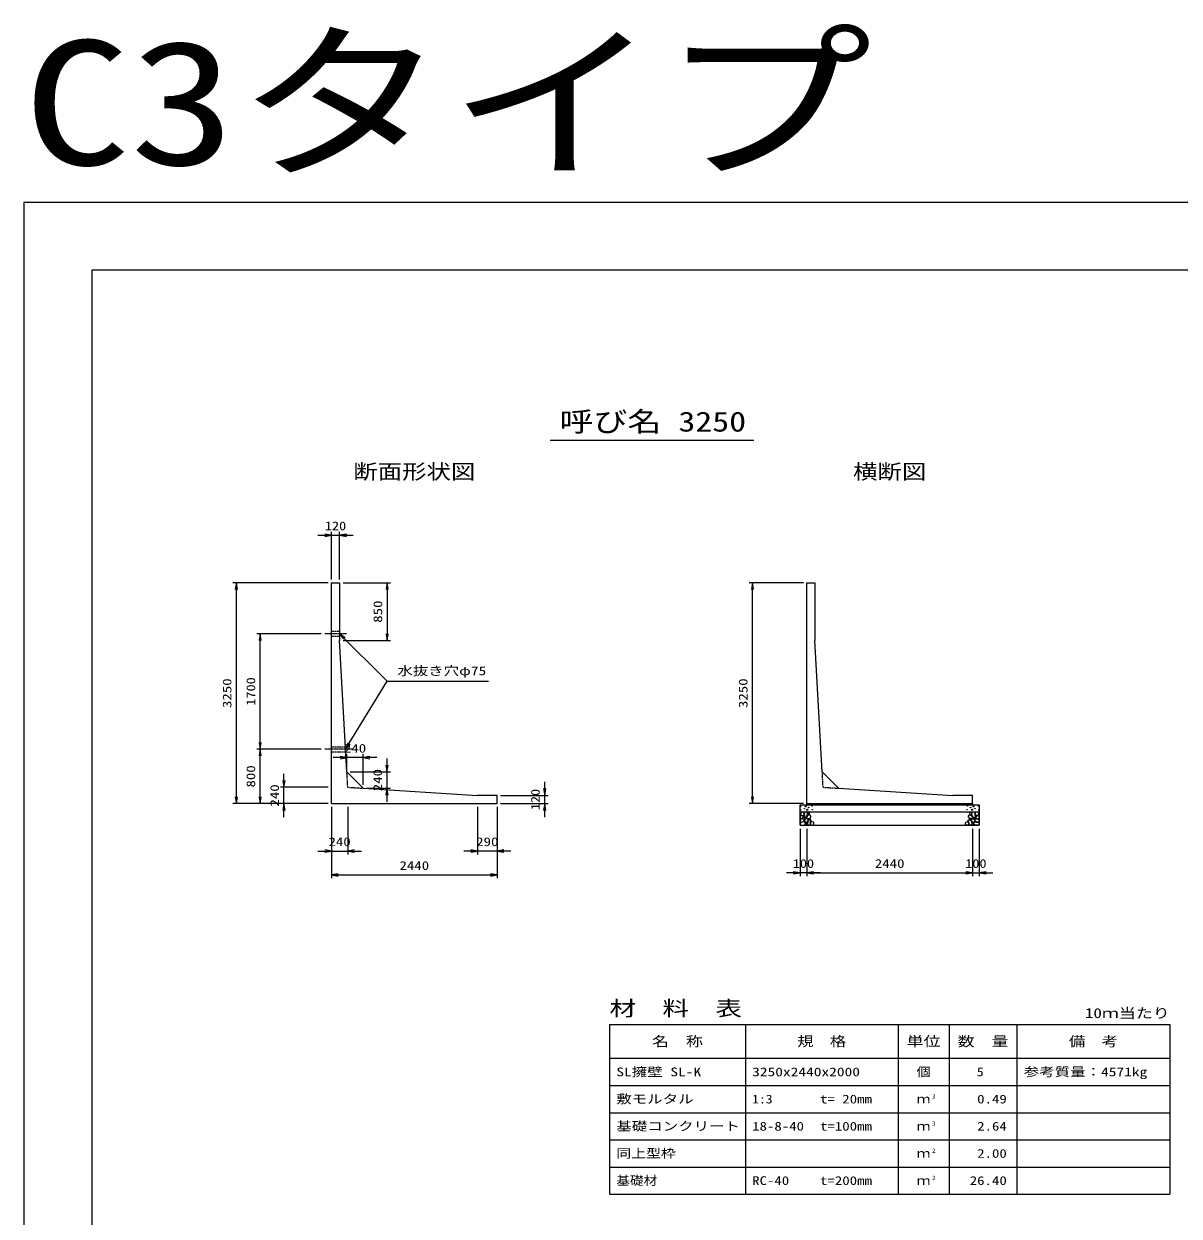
# Model space of a CAD drawing. Units: millimetres at full size. Extents: x 0 to 42050, y 0 to 32328.
# Drawn here: x 0 to 17013, y 14777 to 32328 of the extents above; entities that cross this region are included whole.
import ezdxf
from ezdxf.enums import TextEntityAlignment as Align

# ---------------------------------------------------------------- set-up
doc = ezdxf.new("R2010")
doc.units = ezdxf.units.MM
doc.linetypes.add('CHAIN', pattern=[18.5, 12, -1.5, 3.5, -1.5])
doc.linetypes.add('DASHED_SPACED', pattern=[12, 6, -6])
for name, color, linetype, lineweight in [('D-BMK', 2, 'CHAIN', 25), ('D-DCR-HCHn', 4, 'Continuous', 9), ('D-MTR-FRAM', 7, 'Continuous', 25), ('D-MTR-LINE', 7, 'Continuous', 25), ('D-STR-DIM', 7, 'Continuous', 25), ('D-STR-STRn', 1, 'Continuous', 25), ('D-STR-TXT', 7, 'Continuous', 25), ('D-TTL', 2, 'Continuous', 25), ('D-TTL-TXT', 7, 'Continuous', 25)]:
    doc.layers.add(name, color=color, linetype=linetype, lineweight=lineweight)
doc.layers.add('D-MTR', color=7, linetype='Continuous')
doc.layers.add('D-MTR-TXT', color=7, linetype='Continuous')
doc.styles.add('ＭＳ ゴシック', font='')
doc.styles.get('ＭＳ ゴシック').set_extended_font_data('MS Gothic')

# ---------------------------------------------------------------- blocks, each defined once
blk = doc.blocks.new('open_arrow')
at = {"color": 0, "linetype": 'Continuous', "lineweight": -2}
blk.add_lwpolyline([(7.5, 1.25), (0, 0), (7.5, -1.25)], dxfattribs=at)

msp = doc.modelspace()

# ---------------------------------------------------------------- linework, layer by layer
at = {"layer": 'D-BMK'}
for p, q in [((4750, 23350), (4430, 23350)), ((4838.889, 21650), (4430, 21650))]:
    msp.add_line(p, q, dxfattribs=at)
at = {"layer": 'D-DCR-HCHn'}
for points in [[(11481.198, 20721.594), (11460.395, 20726.217), (11441.904, 20716.971), (11439.592, 20696.168), (11444.215, 20679.988), (11467.33, 20673.053), (11483.51, 20673.053), (11490.444, 20684.611), (11490.444, 20710.037)], [(11499.69, 20723.906), (11492.756, 20703.102), (11495.067, 20679.988), (11478.887, 20654.562), (11499.69, 20643.005), (11522.805, 20654.562), (11536.673, 20673.053), (11541.296, 20703.102), (11536.673, 20719.283), (11522.805, 20726.217)], [(11543.608, 20719.283), (11543.608, 20691.545), (11555.165, 20684.611), (11566.722, 20691.545), (11569.034, 20707.725), (11566.722, 20721.594), (11550.542, 20726.217)], [(13956.392, 20719.283), (13956.392, 20691.545), (13944.835, 20684.611), (13933.278, 20691.545), (13930.966, 20707.725), (13933.278, 20721.594), (13949.458, 20726.217)], [(14000.31, 20723.906), (14007.244, 20703.102), (14004.933, 20679.988), (14021.113, 20654.562), (14000.31, 20643.005), (13977.195, 20654.562), (13963.327, 20673.053), (13958.704, 20703.102), (13963.327, 20719.283), (13977.195, 20726.217)], [(14018.802, 20721.594), (14039.605, 20726.217), (14058.096, 20716.971), (14060.408, 20696.168), (14055.785, 20679.988), (14032.67, 20673.053), (14016.49, 20673.053), (14009.556, 20684.611), (14009.556, 20710.037)], [(11437.281, 20663.808), (11430.346, 20643.005), (11439.592, 20629.136), (11462.707, 20626.824), (11478.488, 20633.599), (11471.952, 20649.939), (11476.575, 20659.185), (11467.33, 20668.431), (11453.461, 20673.053)], [(11481.155, 20587.009), (11498.277, 20612.692), (11496.137, 20619.112), (11472.594, 20625.533), (11451.192, 20623.393), (11436.21, 20610.551), (11434.07, 20595.57), (11436.21, 20580.588), (11453.332, 20576.308)], [(11489.716, 20533.503), (11504.698, 20539.924), (11508.978, 20561.326), (11500.417, 20576.308), (11485.435, 20580.588), (11466.173, 20578.448), (11444.771, 20569.887), (11434.07, 20557.045), (11434.07, 20542.064), (11440.49, 20533.503), (11466.173, 20535.643)], [(11504.313, 20643.005), (11492.756, 20633.759), (11497.379, 20626.824), (11513.559, 20626.824), (11520.493, 20629.136), (11525.116, 20638.382), (11518.182, 20645.316)], [(11541.082, 20587.009), (11551.783, 20612.692), (11543.222, 20623.393), (11517.539, 20623.393), (11506.838, 20619.112), (11496.137, 20604.131), (11496.137, 20591.289), (11506.838, 20574.167), (11519.679, 20572.027)], [(11536.801, 20539.924), (11536.801, 20565.606), (11526.1, 20572.027), (11515.399, 20565.606), (11513.259, 20550.625), (11515.399, 20537.783), (11530.381, 20533.503)], [(11538.985, 20668.431), (11527.427, 20640.693), (11536.673, 20629.136), (11564.411, 20629.136), (11575.968, 20633.759), (11587.525, 20649.939), (11587.525, 20663.808), (11575.968, 20682.299), (11562.099, 20684.611)], [(11577.466, 20535.643), (11583.886, 20554.905), (11581.746, 20576.308), (11596.728, 20599.85), (11577.466, 20610.551), (11556.063, 20599.85), (11543.222, 20582.728), (11538.941, 20554.905), (11543.222, 20539.924), (11556.063, 20533.503)], [(11573.185, 20610.551), (11583.886, 20619.112), (11579.606, 20625.533), (11564.624, 20625.533), (11558.204, 20623.393), (11553.923, 20614.832), (11560.344, 20608.411)], [(11594.588, 20537.783), (11613.85, 20533.503), (11630.972, 20542.064), (11633.112, 20561.326), (11628.831, 20576.308), (11607.429, 20582.728), (11592.447, 20582.728), (11586.027, 20572.027), (11586.027, 20548.484)], [(13905.412, 20537.783), (13886.15, 20533.503), (13869.028, 20542.064), (13866.888, 20561.326), (13871.169, 20576.308), (13892.571, 20582.728), (13907.553, 20582.728), (13913.973, 20572.027), (13913.973, 20548.484)], [(13922.534, 20535.643), (13916.114, 20554.905), (13918.254, 20576.308), (13903.272, 20599.85), (13922.534, 20610.551), (13943.937, 20599.85), (13956.778, 20582.728), (13961.059, 20554.905), (13956.778, 20539.924), (13943.937, 20533.503)], [(13961.015, 20668.431), (13972.573, 20640.693), (13963.327, 20629.136), (13935.589, 20629.136), (13924.032, 20633.759), (13912.475, 20649.939), (13912.475, 20663.808), (13924.032, 20682.299), (13937.901, 20684.611)], [(13926.815, 20610.551), (13916.114, 20619.112), (13920.394, 20625.533), (13935.376, 20625.533), (13941.796, 20623.393), (13946.077, 20614.832), (13939.656, 20608.411)], [(13958.918, 20587.009), (13948.217, 20612.692), (13956.778, 20623.393), (13982.461, 20623.393), (13993.162, 20619.112), (14003.863, 20604.131), (14003.863, 20591.289), (13993.162, 20574.167), (13980.321, 20572.027)], [(13963.199, 20539.924), (13963.199, 20565.606), (13973.9, 20572.027), (13984.601, 20565.606), (13986.741, 20550.625), (13984.601, 20537.783), (13969.619, 20533.503)], [(13995.687, 20643.005), (14007.244, 20633.759), (14002.621, 20626.824), (13986.441, 20626.824), (13979.507, 20629.136), (13974.884, 20638.382), (13981.818, 20645.316)], [(14010.284, 20533.503), (13995.302, 20539.924), (13991.022, 20561.326), (13999.583, 20576.308), (14014.565, 20580.588), (14033.827, 20578.448), (14055.229, 20569.887), (14065.93, 20557.045), (14065.93, 20542.064), (14059.51, 20533.503), (14033.827, 20535.643)], [(14018.845, 20587.009), (14001.723, 20612.692), (14003.863, 20619.112), (14027.406, 20625.533), (14048.808, 20623.393), (14063.79, 20610.551), (14065.93, 20595.57), (14063.79, 20580.588), (14046.668, 20576.308)], [(14062.719, 20663.808), (14069.654, 20643.005), (14060.408, 20629.136), (14037.293, 20626.824), (14021.512, 20633.599), (14028.048, 20649.939), (14023.425, 20659.185), (14032.67, 20668.431), (14046.539, 20673.053)]]:
    msp.add_lwpolyline(points, close=True, dxfattribs=at)
for centre, radius in [((11440.727, 20807.43), 3), ((11441.869, 20753.919), 3), ((11492.292, 20775.761), 3), ((11513.336, 20807.43), 7.5), ((11536.664, 20759.97), 7.5), ((11557.708, 20791.639), 3), ((11608.131, 20813.481), 3), ((11609.273, 20759.97), 3), ((13890.727, 20759.97), 3), ((13891.869, 20813.481), 3), ((13942.292, 20791.639), 3), ((13963.336, 20759.97), 7.5), ((13986.664, 20807.43), 7.5), ((14007.708, 20775.761), 3), ((14058.131, 20753.919), 3), ((14059.273, 20807.43), 3)]:
    msp.add_circle(centre, radius, dxfattribs=at)
at = {"layer": 'D-MTR-FRAM'}
for p, q in [((8625, 17600), (16875, 17600)), ((8625, 17600), (8625, 15100)), ((16875, 17600), (16875, 15100)), ((8625, 15100), (16875, 15100))]:
    msp.add_line(p, q, dxfattribs=at)
at = {"layer": 'D-MTR-LINE'}
for p, q in [((10625, 17600), (10625, 15100)), ((12875, 17600), (12875, 15100)), ((13625, 17600), (13625, 15100)), ((14625, 17600), (14625, 15100)), ((8625, 17100), (16875, 17100)), ((8625, 16700), (16875, 16700)), ((8625, 16300), (16875, 16300)), ((8625, 15900), (16875, 15900)), ((8625, 15500), (16875, 15500))]:
    msp.add_line(p, q, dxfattribs=at)
at = {"layer": 'D-STR-DIM'}
for p, q in [((4330, 24800), (4850, 24800)), ((4530, 24150), (4530, 24850)), ((4650, 24150), (4650, 24850)), ((4480, 24100), (3080, 24100)), ((3130, 20850), (3130, 24100)), ((4700, 24100), (5400, 24100)), ((5350, 24100), (5350, 23250)), ((11480, 24100), (10680, 24100)), ((10730, 20850), (10730, 24100)), ((4380, 23350), (3430, 23350)), ((3480, 21650), (3480, 23350)), ((4700, 23250), (5400, 23250)), ((4380, 21650), (3430, 21650)), ((4380, 21650), (3430, 21650)), ((3480, 20850), (3480, 21650)), ((5197.461, 21525.709), (4557.461, 21525.709)), ((4757.461, 21365.709), (4757.461, 21575.709)), ((4997.461, 21125.709), (4997.461, 21575.709)), ((5347.461, 21515.709), (5347.461, 20875.709)), ((3830, 20650), (3830, 21290)), ((4807.461, 21315.709), (5397.461, 21315.709)), ((4480, 21090), (3780, 21090)), ((5047.461, 21075.709), (5397.461, 21075.709)), ((7670, 20650), (7670, 21170)), ((7020, 20970), (7720, 20970)), ((4480, 20850), (3080, 20850)), ((4480, 20850), (3430, 20850)), ((4480, 20850), (3780, 20850)), ((4530, 20800), (4530, 20100)), ((4530, 20800), (4530, 19750)), ((4770, 20800), (4770, 20100)), ((6680, 20800), (6680, 20100)), ((6970, 20800), (6970, 19750)), ((6970, 20800), (6970, 20100)), ((7020, 20850), (7720, 20850)), ((11480, 20850), (10680, 20850)), ((11430, 20480), (11430, 19780)), ((11530, 20480), (11530, 19780)), ((11530, 20480), (11530, 19780)), ((13970, 20480), (13970, 19780)), ((13970, 20480), (13970, 19780)), ((14070, 20480), (14070, 19780)), ((4330, 20150), (4970, 20150)), ((7170, 20150), (6480, 20150)), ((4530, 19800), (6970, 19800)), ((11730, 19830), (11230, 19830)), ((11530, 19830), (13970, 19830)), ((13770, 19830), (14270, 19830))]:
    msp.add_line(p, q, dxfattribs=at)
at = {"layer": 'D-STR-STRn'}
for p, q in [((4530, 20850), (4530, 24100)), ((4530, 24100), (4650, 24100)), ((4650, 24100), (4650, 23250)), ((11530, 20850), (11530, 24100)), ((11530, 24100), (11650, 24100)), ((11650, 24100), (11650, 23250)), ((4757.461, 21315.709), (4650, 23250)), ((11757.461, 21315.709), (11650, 23250)), ((4997.461, 21075.709), (4757.461, 21315.709)), ((11997.461, 21075.709), (11757.461, 21315.709)), ((4997.461, 21075.709), (6680, 20970)), ((11997.461, 21075.709), (13680, 20970)), ((6970, 20970), (6680, 20970)), ((6970, 20850), (6970, 20970)), ((13970, 20970), (13680, 20970)), ((13970, 20850), (13970, 20970)), ((4530, 20850), (6970, 20850)), ((11430, 20530), (11430, 20830)), ((11430, 20830), (14070, 20830)), ((11430, 20730), (14070, 20730)), ((11530, 20850), (13970, 20850)), ((11530, 20850), (11530, 20830)), ((13970, 20850), (13970, 20830)), ((14070, 20830), (14070, 20530)), ((11430, 20530), (14070, 20530))]:
    msp.add_line(p, q, dxfattribs=at)
at = {"layer": 'D-STR-STRn', "linetype": 'DASHED_SPACED'}
for p, q in [((4530, 23387.5), (4650, 23387.5)), ((4530, 23312.5), (4650, 23312.5)), ((4530, 21687.5), (4736.806, 21687.5)), ((4530, 21612.5), (4740.972, 21612.5))]:
    msp.add_line(p, q, dxfattribs=at)
at = {"layer": 'D-STR-STRn', "color": 2, "linetype": 'DASHED_SPACED'}
for p, q in [((4770, 21090), (4757.461, 21315.709)), ((11770, 21090), (11757.461, 21315.709)), ((4770, 21090), (4997.461, 21075.709)), ((11770, 21090), (11997.461, 21075.709))]:
    msp.add_line(p, q, dxfattribs=at)
at = {"layer": 'D-STR-TXT'}
msp.add_line((4738.889, 21650), (5350, 22650), dxfattribs=at)
msp.add_lwpolyline([(4650, 23350), (5350, 22650), (5450, 22650), (6840.482, 22650)], dxfattribs=at)
at = {"layer": 'D-TTL'}
for points in [[(0, 0), (42050, 0), (42050, 29700), (0, 29700)], [(1000, 1000), (41050, 1000), (41050, 28700), (1000, 28700)]]:
    msp.add_lwpolyline(points, close=True, dxfattribs=at)
at = {"layer": 'D-TTL-TXT'}
msp.add_line((7750, 26200), (10750, 26200), dxfattribs=at)

# ---------------------------------------------------------------- block references
at = {"layer": 'D-STR-DIM', "xscale": 13.3, "yscale": 13.3}
for p, rotation in [((4530, 24800), 180), ((3130, 24100), 270), ((5350, 24100), 270), ((10730, 24100), 270), ((3480, 23350), 270), ((5350, 23250), 90), ((3480, 21650), 90), ((3480, 21650), 270), ((4757.461, 21525.709), 180), ((5347.461, 21315.709), 90), ((3830, 21090), 90), ((5347.461, 21075.709), 270), ((7670, 20970), 90), ((3130, 20850), 90), ((3480, 20850), 90), ((10730, 20850), 90), ((3830, 20850), 270), ((7670, 20850), 270), ((4530, 20150), 180), ((6680, 20150), 180), ((11430, 19830), 180), ((13970, 19830), 180), ((13970, 19830), 180), ((6970, 19800), 180)]:
    msp.add_blockref('open_arrow', p, dxfattribs=dict(at, rotation=rotation))
for p in [(4650, 24800), (4997.461, 21525.709), (4770, 20150), (6970, 20150), (11530, 19830), (11530, 19830), (14070, 19830), (4530, 19800)]:
    msp.add_blockref('open_arrow', p, dxfattribs=at)
at = {"layer": 'D-STR-TXT', "xscale": 13.3, "yscale": 13.3}
for p, rotation in [((4650, 23350), 315), ((4738.889, 21650), 58.6)]:
    msp.add_blockref('open_arrow', p, dxfattribs=dict(at, rotation=rotation))

# ---------------------------------------------------------------- texts
at = {"layer": 'D-MTR', "style": 'ＭＳ ゴシック', "width": 1.3}
msp.add_text('材\u3000料\u3000表', height=219.9, dxfattribs=at).set_placement((8625, 17660), align=Align.BOTTOM_LEFT)
at = {"layer": 'D-MTR', "style": 'ＭＳ ゴシック', "width": 1.25}
msp.add_text('10ｍ当たり', height=146.6, dxfattribs=at).set_placement((16875, 17648.333), align=Align.BOTTOM_RIGHT)
at = {"layer": 'D-MTR-TXT', "style": 'ＭＳ ゴシック'}
for s, height, width, p in [('名\u3000称', 146.6, 1.25, (9625, 17350)), ('規\u3000格', 146.6, 1.2, (11750, 17350)), ('単位', 146.6, 1.25, (13250, 17350)), ('数\u3000量', 146.6, 1.25, (14125, 17350)), ('備\u3000考', 146.6, 1.2, (15750, 17350)), ('個', 128.3, 1.2, (13250, 16900)), ('ｍ', 128.3, 1.15, (13250, 16500)), ('ｍ', 128.3, 1.15, (13250, 16100)), ('ｍ', 128.3, 1.15, (13250, 15700)), ('ｍ', 128.3, 1.15, (13250, 15300))]:
    msp.add_text(s, height=height, dxfattribs=dict(at, width=width)).set_placement(p, align=Align.MIDDLE_CENTER)
for s, width, p in [('SL擁壁 SL-K', 1.3, (8725, 16900)), ('3250x2440x2000', 1.3, (10725, 16900)), ('参考質量：4571kg', 1.3, (14725, 16900)), ('敷モルタル', 1.3, (8725, 16500)), ('1:3', 1.15, (10725, 16500)), ('t= 20mm', 1.25, (11725, 16500)), ('基礎コンクリート', 1.3, (8725, 16100)), ('18-8-40', 1.25, (10725, 16100)), ('t=100mm', 1.25, (11725, 16100)), ('同上型枠', 1.25, (8725, 15700)), ('基礎材', 1.15, (8725, 15300)), ('RC-40', 1.25, (10725, 15300)), ('t=200mm', 1.25, (11725, 15300))]:
    msp.add_text(s, height=128.3, dxfattribs=dict(at, width=width)).set_placement(p, align=Align.MIDDLE_LEFT)
for s, width, p in [('5', 1.15, (14133.883, 16900)), ('0.49', 1.25, (14475, 16500)), ('2.64', 1.25, (14475, 16100)), ('2.00', 1.25, (14475, 15700)), ('26.40', 1.25, (14475, 15300))]:
    msp.add_text(s, height=128.3, dxfattribs=dict(at, width=width)).set_placement(p, align=Align.MIDDLE_RIGHT)
at = {"layer": 'D-MTR-TXT', "style": 'ＭＳ ゴシック', "width": 1.15}
for s, p in [('3', (13375, 16488.333)), ('3', (13375, 16088.333)), ('2', (13375, 15688.333)), ('2', (13375, 15288.333))]:
    msp.add_text(s, height=64.15, dxfattribs=at).set_placement(p, align=Align.BOTTOM_LEFT)
at = {"layer": 'D-STR-DIM', "style": 'ＭＳ ゴシック'}
for s, width, p in [('120', 1.2, (4590, 24937.5)), ('240', 1.25, (4877.461, 21663.209)), ('240', 1.25, (4650, 20287.5)), ('290', 1.25, (6825, 20287.5)), ('100', 1.2, (11480, 19967.5)), ('2440', 1.25, (12750, 19967.5)), ('100', 1.2, (14020, 19967.5)), ('2440', 1.25, (5750, 19937.5))]:
    msp.add_text(s, height=128.3, dxfattribs=dict(at, width=width)).set_placement(p, align=Align.MIDDLE_CENTER)
for s, width, p in [('850', 1.25, (5212.5, 23675)), ('3250', 1.25, (2992.5, 22475)), ('1700', 1.2, (3342.5, 22500)), ('3250', 1.25, (10592.5, 22475)), ('800', 1.25, (3342.5, 21250)), ('240', 1.25, (5209.961, 21195.709)), ('240', 1.25, (3692.5, 20970)), ('120', 1.2, (7532.5, 20910))]:
    msp.add_text(s, height=128.3, rotation=90, dxfattribs=dict(at, width=width)).set_placement(p, align=Align.MIDDLE_CENTER)
at = {"layer": 'D-STR-TXT', "style": 'ＭＳ ゴシック', "width": 1.3}
msp.add_text('水抜き穴φ75', height=128.3, dxfattribs=at).set_placement((5500, 22700), align=Align.BOTTOM_LEFT)
at = {"layer": 'D-TTL-TXT', "style": 'ＭＳ ゴシック', "width": 1.25}
msp.add_text('C3タイプ', height=1833, dxfattribs=at).set_placement((0, 29700), align=Align.BOTTOM_LEFT)
at = {"layer": 'D-TTL-TXT', "style": 'ＭＳ ゴシック'}
for s, height, width, p in [('呼び名', 293.3, 1.25, (8637.5, 26237.5)), ('3250', 293.3, 1.25, (10137.5, 26237.5)), ('断面形状図', 219.9, 1.2, (5750, 25560)), ('横断図', 219.9, 1.2, (12750, 25560))]:
    msp.add_text(s, height=height, dxfattribs=dict(at, width=width)).set_placement(p, align=Align.BOTTOM_CENTER)

doc.saveas('drawing.dxf')
